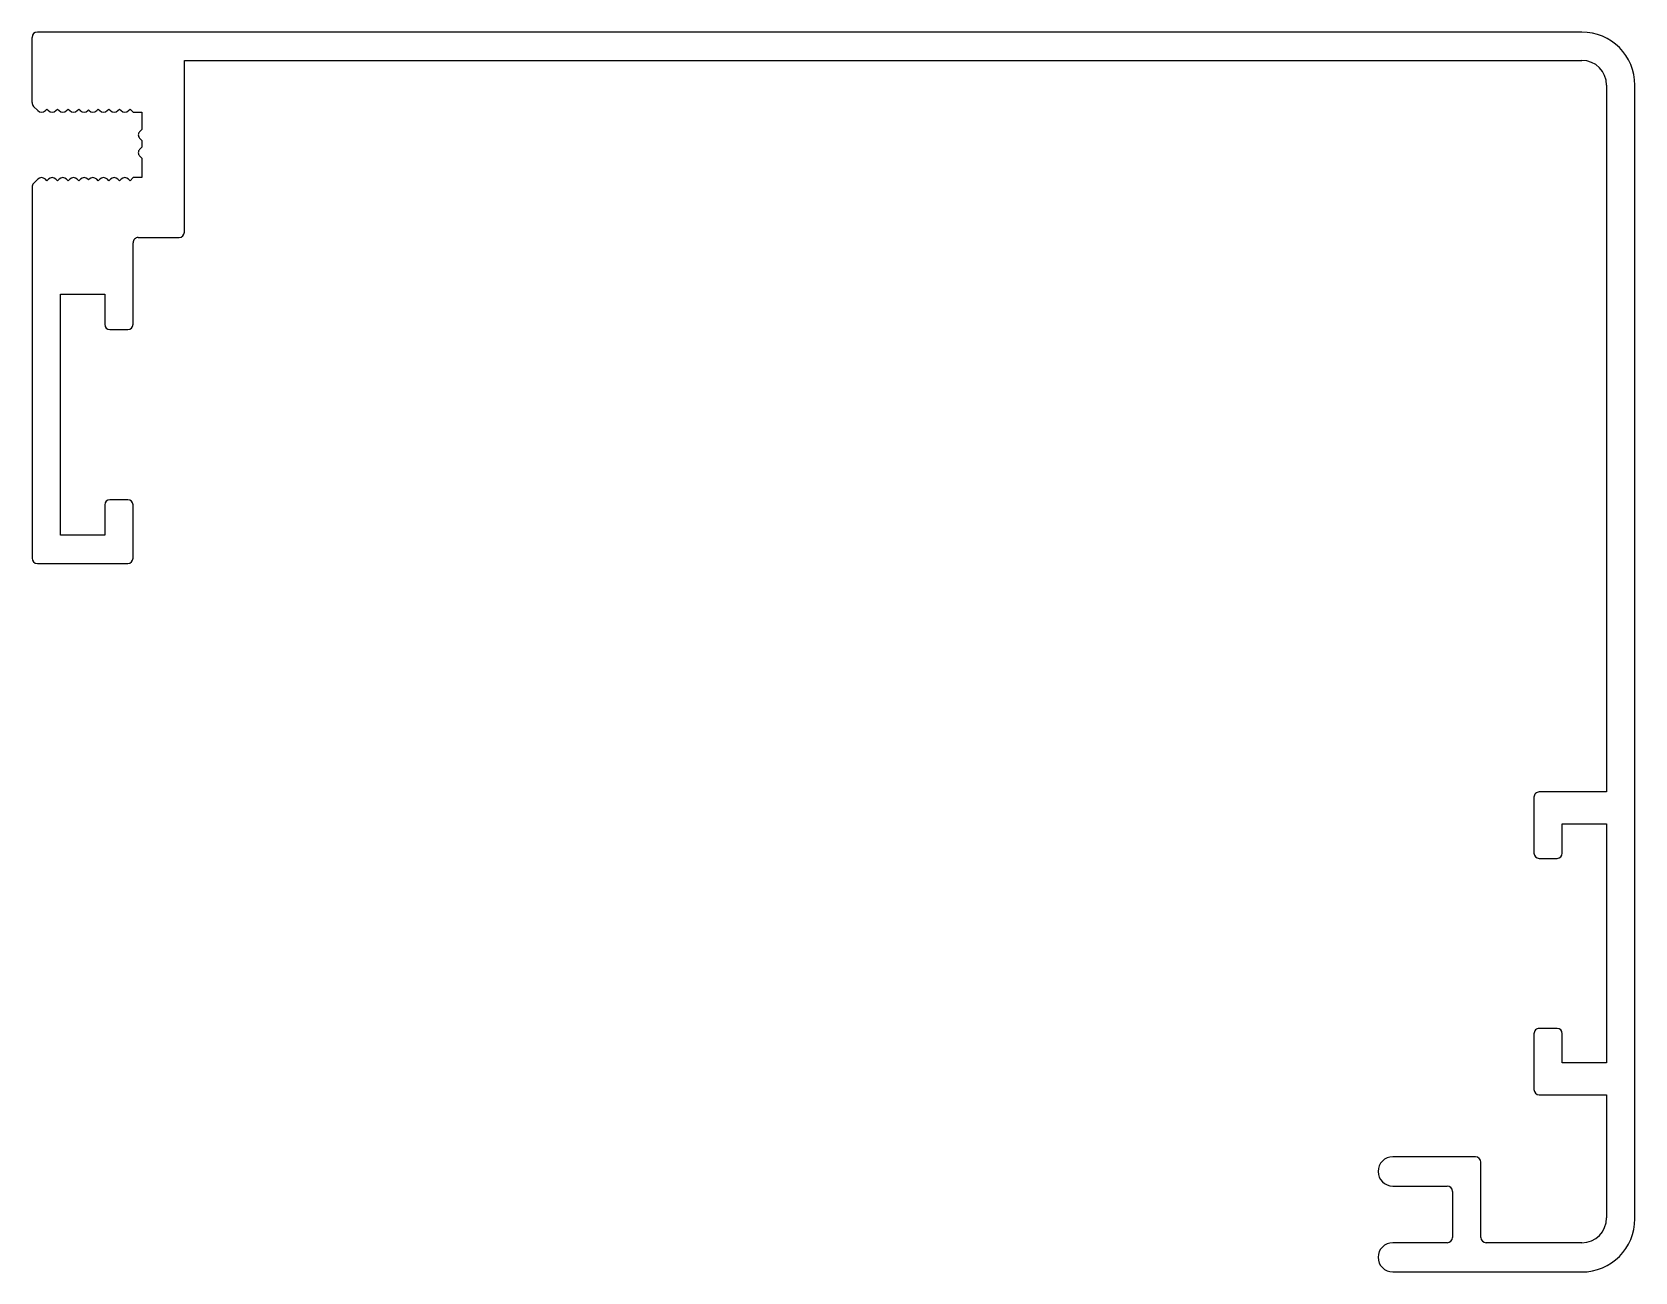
# Model space of a CAD drawing. Extents: x 572.1 to 662.6, y 405.1 to 475.1.
import ezdxf

# ---------------------------------------------------------------- set-up
doc = ezdxf.new("R2010")
doc.units = 0
doc.layers.get('0').update_dxf_attribs({"linetype": 'CONTINUOUS'})

msp = doc.modelspace()

# ---------------------------------------------------------------- linework, layer by layer
for p, q in [((659.564, 475.129), (572.364, 475.129)), ((572.064, 471.147), (572.064, 474.829)), ((580.664, 473.529), (659.564, 473.529)), ((580.664, 463.829), (580.664, 473.529)), ((660.964, 472.129), (660.964, 432.229)), ((662.564, 408.129), (662.564, 472.129)), ((572.152, 470.935), (572.39, 470.697)), ((572.814, 470.697), (572.902, 470.785)), ((572.902, 470.785), (572.99, 470.697)), ((573.414, 470.697), (573.502, 470.785)), ((573.502, 470.785), (573.59, 470.697)), ((574.014, 470.697), (574.102, 470.785)), ((574.102, 470.785), (574.19, 470.697)), ((574.614, 470.697), (574.702, 470.785)), ((574.702, 470.785), (574.79, 470.697)), ((575.214, 470.697), (575.252, 470.735)), ((575.252, 470.735), (575.29, 470.697)), ((575.714, 470.697), (575.802, 470.785)), ((575.802, 470.785), (575.89, 470.697)), ((576.314, 470.697), (576.402, 470.785)), ((576.402, 470.785), (576.49, 470.697)), ((576.914, 470.697), (577.002, 470.785)), ((577.002, 470.785), (577.09, 470.697)), ((577.514, 470.697), (577.602, 470.785)), ((577.602, 470.785), (577.778, 470.609)), ((577.778, 470.609), (578.263, 470.609)), ((578.263, 470.609), (578.263, 469.623)), ((578.263, 469.623), (578.136, 469.497)), ((578.136, 469.143), (578.263, 469.016)), ((578.263, 469.016), (578.263, 468.623)), ((578.263, 468.623), (578.136, 468.497)), ((578.136, 468.143), (578.263, 468.016)), ((578.263, 468.016), (578.263, 466.909)), ((572.064, 466.369), (572.064, 445.429)), ((572.391, 466.821), (572.153, 466.583)), ((572.903, 466.734), (572.816, 466.821)), ((572.991, 466.821), (572.903, 466.734)), ((573.503, 466.734), (573.416, 466.821)), ((573.591, 466.821), (573.503, 466.734)), ((574.103, 466.734), (574.016, 466.821)), ((574.191, 466.821), (574.103, 466.734)), ((574.703, 466.734), (574.616, 466.821)), ((574.791, 466.821), (574.703, 466.734)), ((575.253, 466.784), (575.216, 466.821)), ((575.291, 466.821), (575.253, 466.784)), ((575.803, 466.734), (575.716, 466.821)), ((575.891, 466.821), (575.803, 466.734)), ((576.403, 466.734), (576.316, 466.821)), ((576.49, 466.821), (576.403, 466.734)), ((577.002, 466.734), (576.914, 466.821)), ((577.09, 466.821), (577.002, 466.734)), ((577.602, 466.734), (577.514, 466.821)), ((577.778, 466.909), (577.602, 466.734)), ((578.263, 466.909), (577.778, 466.909)), ((578.064, 463.529), (580.364, 463.529)), ((577.764, 460.329), (577.764, 463.229)), ((573.664, 460.329), (576.164, 460.329)), ((573.664, 446.729), (573.664, 460.329)), ((576.164, 460.329), (576.164, 458.629)), ((577.764, 458.629), (577.764, 460.329)), ((576.464, 458.329), (577.464, 458.329)), ((576.164, 448.429), (576.164, 446.729)), ((577.464, 448.729), (576.464, 448.729)), ((577.764, 445.429), (577.764, 448.429)), ((576.164, 446.729), (573.664, 446.729)), ((572.364, 445.129), (577.464, 445.129)), ((656.864, 431.929), (656.864, 428.779)), ((660.964, 432.229), (657.164, 432.229)), ((658.464, 430.429), (660.964, 430.429)), ((658.464, 428.779), (658.464, 430.429)), ((660.964, 430.429), (660.964, 416.929)), ((657.164, 428.479), (658.164, 428.479)), ((656.864, 418.579), (656.864, 415.429)), ((658.164, 418.879), (657.164, 418.879)), ((658.464, 416.929), (658.464, 418.579)), ((660.964, 416.929), (658.464, 416.929)), ((657.164, 415.129), (660.964, 415.129)), ((660.964, 415.129), (660.964, 408.179)), ((653.564, 411.629), (648.889, 411.629)), ((653.864, 407.079), (653.864, 411.329)), ((648.889, 409.979), (651.964, 409.979)), ((652.264, 409.679), (652.264, 407.079)), ((651.964, 406.779), (648.889, 406.779)), ((659.564, 406.779), (654.164, 406.779)), ((648.889, 405.129), (659.564, 405.129))]:
    msp.add_line(p, q)
for centre, radius, start, end in [((572.364, 474.829), 0.3, 90, 180), ((659.564, 472.129), 3, 0, 90), ((659.564, 472.129), 1.4, 0, 90), ((572.364, 471.147), 0.3, 180, 225.00073), ((572.602, 470.909), 0.3, 225, 315), ((573.202, 470.909), 0.3, 225, 315), ((573.802, 470.909), 0.3, 225, 315), ((574.402, 470.909), 0.3, 225, 315), ((575.002, 470.909), 0.3, 225.00122, 314.99897), ((575.502, 470.909), 0.3, 225, 315), ((576.102, 470.909), 0.3, 225, 315), ((576.702, 470.909), 0.3, 225, 315), ((577.302, 470.909), 0.3, 225, 315), ((578.313, 469.32), 0.25, 134.99753, 225.00229), ((578.313, 468.32), 0.25, 134.99753, 225.00229), ((572.367, 466.369), 0.303, 135.00105, 180.00292), ((572.603, 466.609), 0.3, 45, 135), ((573.203, 466.609), 0.3, 45, 135), ((573.803, 466.609), 0.3, 45, 135), ((574.403, 466.609), 0.3, 45, 135), ((575.003, 466.609), 0.3, 45.00103, 134.99878), ((575.503, 466.609), 0.3, 45, 135), ((576.103, 466.609), 0.3, 45, 135), ((576.702, 466.609), 0.3, 45, 135), ((577.302, 466.609), 0.3, 45, 135), ((578.064, 463.229), 0.3, 90, 180.00001), ((580.364, 463.829), 0.3, 270, 0), ((576.464, 458.629), 0.3, 180.00233, 269.99767), ((577.464, 458.629), 0.3, 270, 359.99767), ((576.464, 448.429), 0.3, 90.00233, 180), ((577.464, 448.429), 0.3, 0, 90), ((572.364, 445.429), 0.3, 180.00001, 270), ((577.464, 445.429), 0.3, 270, 0), ((657.164, 431.929), 0.3, 90, 180.00001), ((657.164, 428.779), 0.3, 180.00001, 270), ((658.164, 428.779), 0.3, 270.00233, 0), ((657.164, 418.579), 0.3, 90, 180.00001), ((658.164, 418.579), 0.3, 360, 89.99767), ((657.164, 415.429), 0.3, 180.00001, 270), ((648.889, 410.804), 0.825, 90, 270), ((653.564, 411.329), 0.3, 0, 90), ((651.964, 409.679), 0.3, 0, 90), ((659.564, 408.179), 1.4, 270, 0), ((659.564, 408.129), 3, 270, 0), ((648.889, 405.954), 0.825, 90, 270), ((651.964, 407.079), 0.3, 270, 0), ((654.164, 407.079), 0.3, 180.00001, 270)]:
    msp.add_arc(centre, radius, start, end)

doc.saveas('drawing.dxf')
